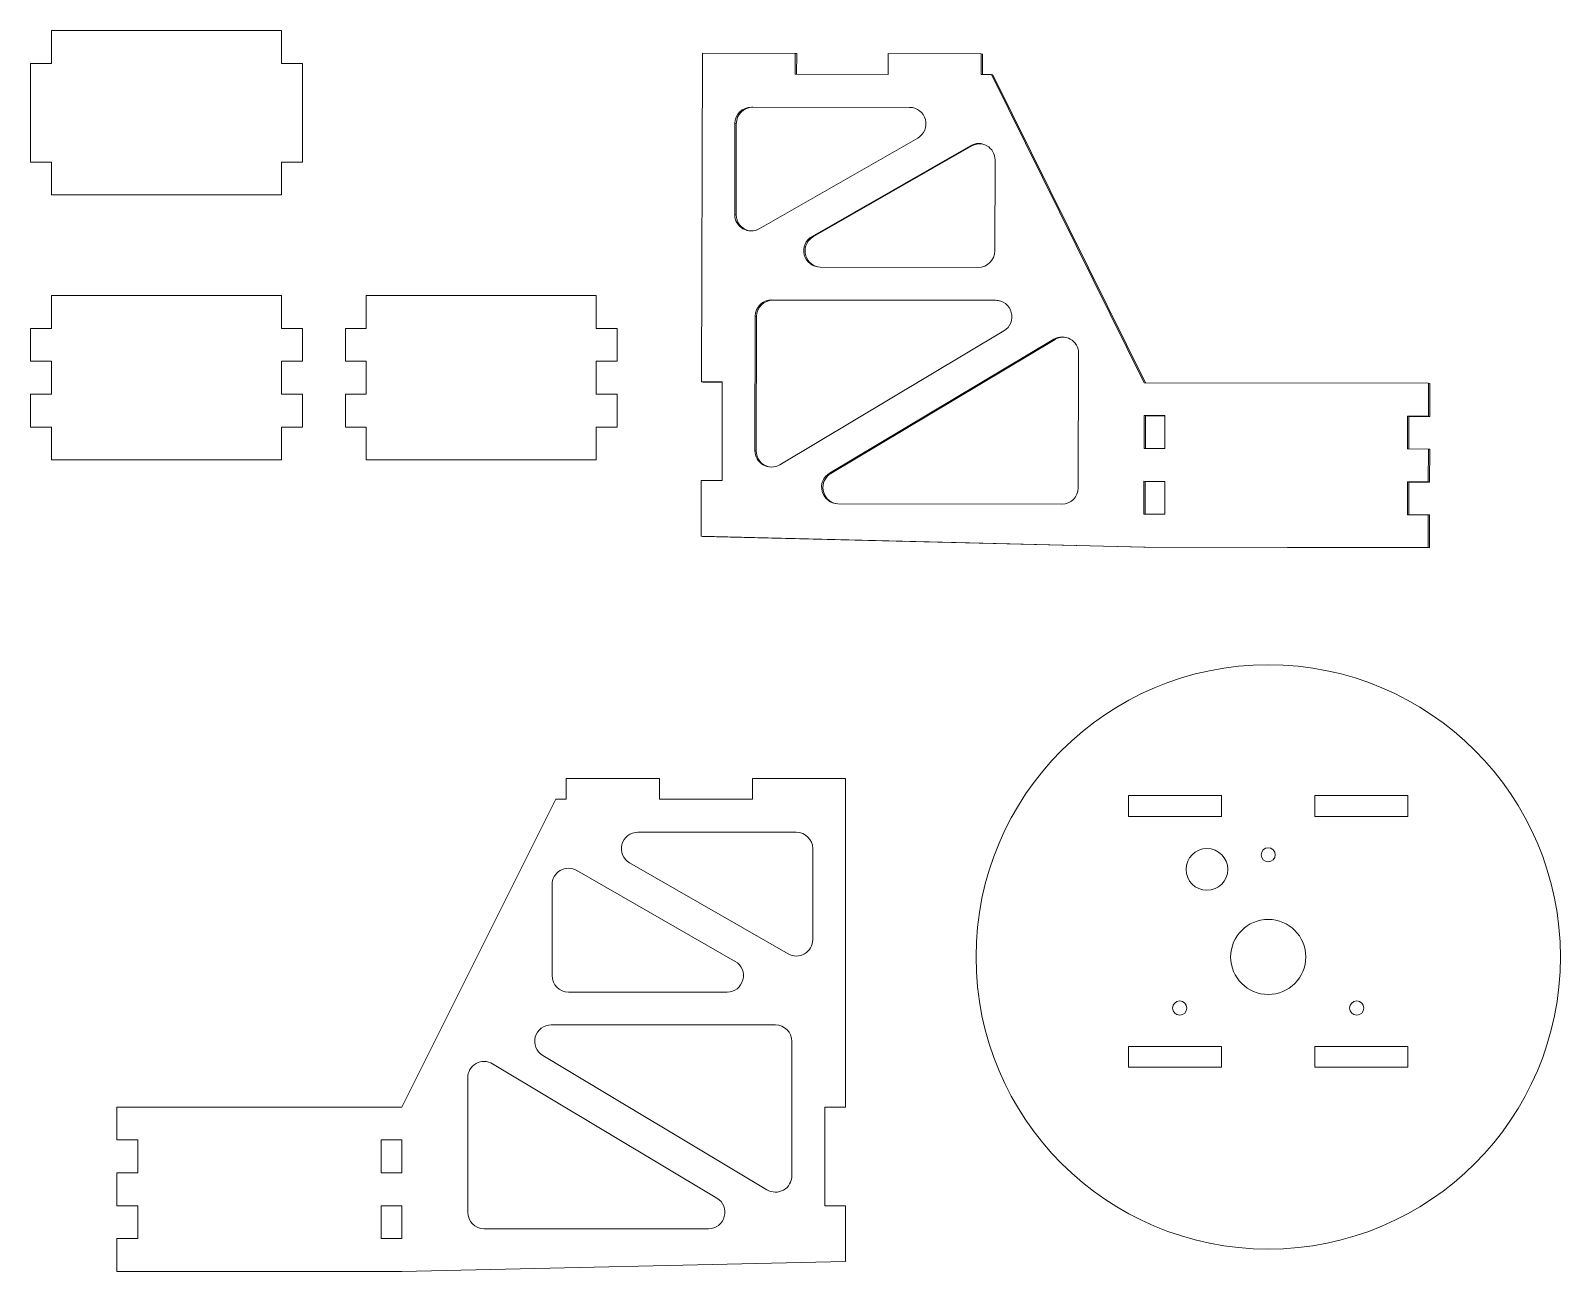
# Model space of a CAD drawing. Header units: millimetres. Extents: x 5 to 470, y 126 to 504.
import ezdxf

# ---------------------------------------------------------------- set-up
doc = ezdxf.new("R2010")
doc.units = ezdxf.units.MM

msp = doc.modelspace()

# ---------------------------------------------------------------- linework, layer by layer
at = {"color": 7, "linetype": 'Continuous', "lineweight": 15}
for p, q in [((11.26, 503.68), (11.26, 493.68)), ((81.26, 503.68), (11.26, 503.68)), ((81.26, 493.68), (81.26, 503.68)), ((11.26, 493.68), (4.91, 493.68)), ((4.91, 493.68), (4.91, 463.68)), ((87.61, 493.68), (81.26, 493.68)), ((87.61, 463.68), (87.61, 493.68)), ((209.31, 496.79), (209.03, 396.8)), ((237.58, 496.74), (209.31, 496.79)), ((237.58, 496.74), (237.56, 490.39)), ((238, 496.66), (237.58, 496.74)), ((237.98, 490.38), (238, 496.66)), ((265.84, 490.33), (265.86, 496.68)), ((294.13, 496.62), (265.86, 496.68)), ((294.13, 496.62), (294.11, 490.27)), ((294.13, 496.62), (294.54, 496.55)), ((294.52, 490.27), (294.54, 496.55)), ((237.56, 490.39), (265.84, 490.33)), ((294.11, 490.27), (297.28, 490.27)), ((343.74, 396.53), (297.28, 490.27)), ((297.69, 490.19), (297.28, 490.27)), ((344.12, 396.53), (297.69, 490.19)), ((272.37, 480.32), (224.23, 480.41)), ((224.65, 480.34), (224.23, 480.41)), ((224.65, 480.34), (272.78, 480.24)), ((272.78, 480.24), (272.37, 480.32)), ((272.78, 480.24), (273.48, 480.19)), ((219.23, 475.42), (219.15, 447.74)), ((219.64, 475.35), (219.23, 475.42)), ((219.57, 447.66), (219.64, 475.35)), ((226.61, 443.38), (274.83, 470.98)), ((290.89, 468.66), (242.67, 441.07)), ((243.09, 440.99), (291.3, 468.58)), ((291.3, 468.58), (290.89, 468.66)), ((4.91, 463.68), (11.26, 463.68)), ((11.26, 463.68), (11.26, 453.68)), ((81.26, 463.68), (87.61, 463.68)), ((81.26, 453.68), (81.26, 463.68)), ((298.27, 436.62), (298.35, 464.31)), ((11.26, 453.68), (81.26, 453.68)), ((219.57, 447.66), (219.15, 447.74)), ((243.09, 440.99), (242.67, 441.07)), ((245.13, 431.72), (293.27, 431.63)), ((11.26, 423.04), (11.26, 413.04)), ((81.26, 423.04), (11.26, 423.04)), ((81.26, 413.04), (81.26, 423.04)), ((107.04, 423.04), (177.04, 423.04)), ((107.04, 413.04), (107.04, 423.04)), ((177.04, 423.04), (177.04, 413.04)), ((298.51, 421.62), (230.41, 421.75)), ((230.82, 421.68), (230.41, 421.75)), ((230.82, 421.68), (298.92, 421.54)), ((298.92, 421.54), (298.51, 421.62)), ((298.92, 421.54), (299.62, 421.49)), ((225.4, 416.77), (225.29, 375.88)), ((225.82, 416.69), (225.4, 416.77)), ((225.7, 375.81), (225.82, 416.69)), ((4.91, 413.04), (4.91, 403.04)), ((11.26, 413.04), (4.91, 413.04)), ((87.61, 413.04), (81.26, 413.04)), ((87.61, 403.04), (87.61, 413.04)), ((100.69, 413.04), (107.04, 413.04)), ((100.69, 403.04), (100.69, 413.04)), ((177.04, 413.04), (183.39, 413.04)), ((183.39, 413.04), (183.39, 403.04)), ((232.83, 371.58), (301.05, 412.33)), ((316.24, 409.76), (248.02, 369.01)), ((248.43, 368.94), (316.65, 409.68)), ((316.65, 409.68), (316.24, 409.76)), ((323.66, 364.57), (323.78, 405.46)), ((4.91, 403.04), (11.26, 403.04)), ((11.26, 403.04), (11.26, 393.04)), ((81.26, 403.04), (87.61, 403.04)), ((81.26, 393.04), (81.26, 403.04)), ((107.04, 403.04), (100.69, 403.04)), ((107.04, 393.04), (107.04, 403.04)), ((177.04, 403.04), (177.04, 393.04)), ((183.39, 403.04), (177.04, 403.04)), ((215.37, 396.79), (209.03, 396.8)), ((209.45, 396.72), (209.03, 396.8)), ((209.45, 396.72), (215.37, 396.71)), ((215.29, 366.79), (215.37, 396.79)), ((430.26, 396.36), (343.74, 396.53)), ((430.23, 386.36), (430.26, 396.36)), ((430.26, 396.36), (430.67, 396.28)), ((430.65, 386.28), (430.67, 396.28)), ((4.91, 393.04), (4.91, 383.04)), ((11.26, 393.04), (4.91, 393.04)), ((87.61, 393.04), (81.26, 393.04)), ((87.61, 383.04), (87.61, 393.04)), ((100.69, 393.04), (107.04, 393.04)), ((100.69, 383.04), (100.69, 393.04)), ((177.04, 393.04), (183.39, 393.04)), ((183.39, 393.04), (183.39, 383.04)), ((343.72, 386.53), (343.69, 376.53)), ((350.05, 386.52), (343.72, 386.53)), ((344.13, 386.45), (343.72, 386.53)), ((344.1, 376.53), (344.13, 386.45)), ((344.13, 386.45), (350.05, 386.44)), ((350.03, 376.52), (350.05, 386.52)), ((423.9, 386.37), (423.87, 376.37)), ((430.23, 386.36), (423.9, 386.37)), ((424.31, 386.29), (423.9, 386.37)), ((430.65, 386.28), (430.23, 386.36)), ((4.91, 383.04), (11.26, 383.04)), ((11.26, 383.04), (11.26, 373.04)), ((81.26, 383.04), (87.61, 383.04)), ((81.26, 373.04), (81.26, 383.04)), ((107.04, 383.04), (100.69, 383.04)), ((107.04, 373.04), (107.04, 383.04)), ((177.04, 383.04), (177.04, 373.04)), ((183.39, 383.04), (177.04, 383.04)), ((424.28, 376.37), (424.31, 386.29)), ((424.31, 386.29), (430.65, 386.28)), ((11.26, 373.04), (81.26, 373.04)), ((177.04, 373.04), (107.04, 373.04)), ((225.7, 375.81), (225.29, 375.88)), ((343.69, 376.53), (350.03, 376.52)), ((423.87, 376.37), (430.21, 376.36)), ((430.18, 366.36), (430.21, 376.36)), ((430.62, 376.28), (430.21, 376.36)), ((430.59, 366.28), (430.62, 376.28)), ((248.43, 368.94), (248.02, 369.01)), ((208.95, 366.8), (208.9, 349.8)), ((208.95, 366.8), (215.29, 366.79)), ((343.66, 366.53), (343.63, 356.53)), ((350, 366.52), (343.66, 366.53)), ((344.08, 366.46), (343.66, 366.53)), ((344.05, 356.53), (344.08, 366.46)), ((344.08, 366.46), (350, 366.44)), ((349.97, 356.52), (350, 366.52)), ((423.84, 366.37), (423.81, 356.37)), ((430.18, 366.36), (423.84, 366.37)), ((424.25, 366.3), (423.84, 366.37)), ((424.23, 356.37), (424.25, 366.3)), ((424.25, 366.3), (430.59, 366.28)), ((430.59, 366.28), (430.18, 366.36)), ((250.56, 359.72), (318.66, 359.58)), ((343.63, 356.53), (349.97, 356.52)), ((423.81, 356.37), (430.15, 356.36)), ((430.12, 346.36), (430.15, 356.36)), ((430.56, 356.28), (430.15, 356.36)), ((430.54, 346.28), (430.56, 356.28)), ((208.9, 349.8), (343.61, 346.53)), ((208.9, 349.8), (209.31, 349.73)), ((209.31, 349.73), (344.02, 346.46)), ((343.61, 346.53), (430.12, 346.36)), ((343.61, 346.53), (344.02, 346.46)), ((344.02, 346.46), (430.54, 346.28)), ((430.12, 346.36), (430.54, 346.28)), ((167.89, 269.76), (167.89, 276.11)), ((167.89, 276.11), (196.22, 276.11)), ((196.22, 276.11), (196.22, 269.76)), ((224.56, 269.76), (224.56, 276.11)), ((224.56, 276.11), (252.89, 276.11)), ((252.89, 276.11), (252.89, 176.11)), ((367.31, 270.92), (338.98, 270.92)), ((338.98, 270.92), (338.98, 264.57)), ((367.31, 264.57), (367.31, 270.92)), ((423.98, 270.92), (395.65, 270.92)), ((395.65, 270.92), (395.65, 264.57)), ((423.98, 264.57), (423.98, 270.92)), ((117.89, 176.11), (164.71, 269.76)), ((164.71, 269.76), (167.89, 269.76)), ((196.22, 269.76), (224.56, 269.76)), ((338.98, 264.57), (367.31, 264.57)), ((395.65, 264.57), (423.98, 264.57)), ((237.89, 259.76), (189.65, 259.76)), ((242.89, 227.07), (242.89, 254.76)), ((219.3, 220.45), (171.06, 248.14)), ((187.16, 250.43), (235.4, 222.74)), ((163.57, 243.8), (163.57, 216.11)), ((168.57, 211.11), (216.81, 211.11)), ((231.54, 201.11), (163.29, 201.11)), ((236.54, 155.23), (236.54, 196.11)), ((160.72, 191.82), (228.97, 150.94)), ((367.31, 194.57), (338.98, 194.57)), ((338.98, 194.57), (338.98, 188.22)), ((367.31, 188.22), (367.31, 194.57)), ((423.98, 194.57), (395.65, 194.57)), ((395.65, 194.57), (395.65, 188.22)), ((423.98, 188.22), (423.98, 194.57)), ((213.74, 148.4), (145.49, 189.29)), ((338.98, 188.22), (367.31, 188.22)), ((395.65, 188.22), (423.98, 188.22)), ((137.92, 185), (137.92, 144.11)), ((31.19, 176.11), (117.89, 176.11)), ((31.19, 166.11), (31.19, 176.11)), ((252.89, 176.11), (246.54, 176.11)), ((246.54, 176.11), (246.54, 146.11)), ((37.54, 166.11), (31.19, 166.11)), ((37.54, 156.11), (37.54, 166.11)), ((117.89, 166.11), (111.54, 166.11)), ((111.54, 166.11), (111.54, 156.11)), ((117.89, 156.11), (117.89, 166.11)), ((31.19, 156.11), (37.54, 156.11)), ((31.19, 146.11), (31.19, 156.11)), ((111.54, 156.11), (117.89, 156.11)), ((37.54, 146.11), (31.19, 146.11)), ((37.54, 136.11), (37.54, 146.11)), ((111.54, 146.11), (111.54, 136.11)), ((117.89, 146.11), (111.54, 146.11)), ((117.89, 136.11), (117.89, 146.11)), ((246.54, 146.11), (252.89, 146.11)), ((252.89, 146.11), (252.89, 129.11)), ((31.19, 136.11), (37.54, 136.11)), ((31.19, 126.11), (31.19, 136.11)), ((111.54, 136.11), (117.89, 136.11)), ((142.92, 139.11), (211.17, 139.11)), ((117.89, 126.11), (31.19, 126.11)), ((252.89, 129.11), (117.89, 126.11))]:
    msp.add_line(p, q, dxfattribs=at)
for centre, radius in [((381.48, 221.8), 88.9), ((362.83, 248.43), 6.35), ((381.48, 252.89), 2.16), ((381.48, 221.8), 11.43), ((354.56, 206.25), 2.16), ((408.4, 206.25), 2.16)]:
    msp.add_circle(centre, radius, dxfattribs=at)
for centre, radius, start, end in [((224.23, 475.41), 5, 89.9523, 179.8921), ((224.64, 475.34), 5, 89.9523, 179.8921), ((272.35, 475.32), 5, 299.7319, 89.7531), ((293.36, 464.33), 4.99, 359.7499, 119.7526), ((293.78, 464.26), 4.98, 81.8851, 119.7935), ((224.14, 447.71), 4.99, 179.7499, 299.7526), ((224.56, 447.64), 4.99, 179.7942, 256.9881), ((245.15, 436.72), 5, 119.7319, 269.7531), ((245.57, 436.65), 5, 119.7613, 256.924), ((293.27, 436.63), 5, 269.9523, 359.8921), ((230.4, 416.76), 5, 89.9523, 179.8921), ((230.82, 416.68), 5, 89.9523, 179.8921), ((298.49, 416.62), 5, 300.7987, 89.7539), ((318.79, 405.48), 4.99, 359.7421, 120.8312), ((319.2, 405.41), 4.98, 81.8867, 120.8627), ((230.28, 375.86), 4.99, 179.7421, 300.8312), ((230.69, 375.79), 4.99, 179.7838, 256.9985), ((250.58, 364.72), 5, 120.7987, 269.7539), ((250.99, 364.64), 5, 120.828, 256.9245), ((318.66, 364.58), 5, 269.9523, 359.8921), ((189.65, 254.76), 5, 90, 240.1444), ((237.89, 254.76), 5, 0, 90), ((168.57, 243.8), 5, 60.1444, 180), ((237.89, 227.07), 5, 240.1444, 0), ((216.81, 216.11), 5, 270, 60.1444), ((168.57, 216.11), 5, 180, 270), ((163.29, 196.11), 5, 90, 239.0754), ((231.54, 196.11), 5, 0, 90), ((142.92, 185), 5, 59.0754, 180), ((231.54, 155.23), 5, 239.0754, 0), ((211.17, 144.11), 5, 270, 59.0754), ((142.92, 144.11), 5, 180, 270)]:
    msp.add_arc(centre, radius, start, end, dxfattribs=at)

doc.saveas('drawing.dxf')
